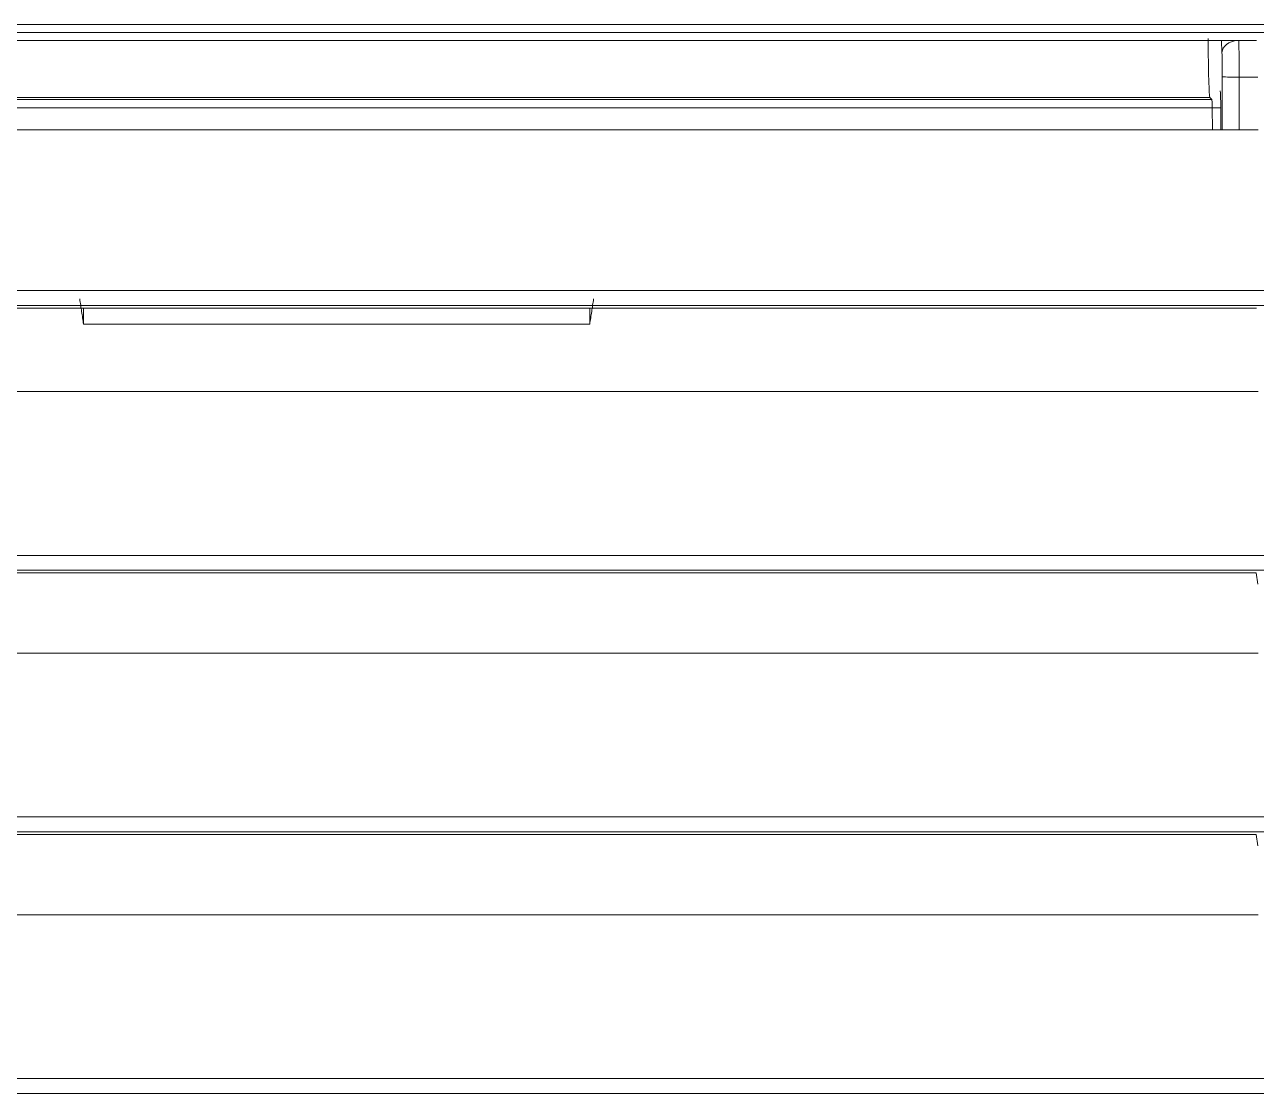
# Model space of a CAD drawing. Header units: inches. Extents: x 3778 to 56227, y -16914 to 35091.
# Drawn here: x 12265 to 12338.3, y 8156.3 to 8219.9 of the extents above; entities that cross this region are included whole.
import ezdxf

# ---------------------------------------------------------------- set-up
doc = ezdxf.new("R2010")
doc.units = ezdxf.units.IN
doc.header["$LTSCALE"] = 100
doc.header["$MEASUREMENT"] = 0
doc.layers.add('mark-B', color=2, linetype='Continuous', lineweight=20)
doc.layers.add('RC-LIGHT', color=7, linetype='Continuous')

# ---------------------------------------------------------------- blocks, each defined once
blk = doc.blocks.new('무풍1way 일반')
at = {"layer": 'mark-B'}
for p, q in [((-357.159, -182.009), (357.159, -182.009)), ((357.159, -182.892), (-357.159, -182.892)), ((204.956, -192.637), (308.238, -192.637)), ((205.056, -197.408), (204.972, -196.735)), ((-354.406, -197.573), (354.406, -197.573)), ((354.591, -197.408), (205.056, -197.408)), ((354.406, -198.456), (-354.406, -198.456)), ((204.956, -208.201), (308.238, -208.201)), ((205.056, -212.972), (204.972, -212.299)), ((-351.653, -213.137), (351.653, -213.137)), ((351.838, -212.972), (205.056, -212.972)), ((351.653, -214.02), (-351.653, -214.02)), ((204.956, -223.765), (308.238, -223.765)), ((244.723, -227.774), (244.723, -228.721)), ((274.847, -228.721), (274.847, -227.774)), ((-348.867, -228.887), (348.867, -228.887)), ((349.053, -228.721), (205.054, -228.721)), ((348.867, -229.771), (-348.867, -229.771)), ((204.956, -239.329), (308.238, -239.329)), ((206.075, -242.476), (206.075, -239.329)), ((206.075, -242.476), (206.075, -239.329)), ((207.079, -239.329), (207.079, -242.493)), ((207.079, -239.329), (207.079, -242.493)), ((207.172, -240.648), (207.171, -239.329)), ((207.172, -240.648), (207.171, -239.329)), ((207.673, -239.329), (207.674, -240.648)), ((207.673, -239.329), (207.674, -240.648)), ((207.172, -240.648), (207.674, -240.648)), ((207.172, -240.648), (207.674, -240.648)), ((207.674, -240.648), (333.849, -240.648)), ((207.674, -240.648), (333.849, -240.648)), ((333.849, -241.15), (207.708, -241.15)), ((207.708, -241.15), (207.814, -241.256)), ((333.849, -241.15), (207.708, -241.15)), ((207.708, -241.15), (207.814, -241.256)), ((207.814, -241.256), (333.546, -241.256)), ((207.814, -241.256), (333.546, -241.256)), ((204.967, -242.476), (206.075, -242.476)), ((204.967, -242.476), (206.075, -242.476)), ((207.1, -243.948), (207.125, -244.655)), ((207.1, -243.948), (207.125, -244.655)), ((437.6, -244.655), (205.043, -244.655)), ((-464.101, -245.122), (464.101, -245.122)), ((476.318, -245.597), (-476.318, -245.597))]:
    blk.add_line(p, q, dxfattribs=at)
for centre, major_axis, ratio, start_param, end_param in [((207.207, -240.648), (0.001, -1.004), 0.034921, 4.712368, 6.248257), ((207.207, -240.648), (0.001, -1.004), 0.034921, 4.712368, 6.248257), ((207.709, -240.648), (0.001, -0.502), 0.069841, 4.712303, 6.248193), ((207.709, -240.648), (0.001, -0.502), 0.069841, 4.712303, 6.248193), ((207.812, -244.768), (0.002, -3.514), 0.029932, 1.570781, 3.10667), ((207.812, -244.768), (0.002, -3.514), 0.029932, 1.570781, 3.10667), ((206.075, -242.493), (-1.004, 0), 0.017452, 3.176505, 4.712389), ((206.146, -242.528), (0.001, -3.012), 0.023281, 4.694926, 5.497778), ((206.075, -242.493), (-1.004, 0), 0.017452, 3.176505, 4.712389), ((206.146, -242.528), (0.001, -3.012), 0.023281, 4.694926, 5.497778), ((207.149, -242.528), (0.001, -2.008), 0.034921, 4.694914, 5.497766), ((207.149, -242.528), (0.001, -2.008), 0.034921, 4.694914, 5.497766), ((206.097, -243.948), (-1.003, -0.036), 0.706884, 1.625089, 3.092233), ((206.097, -243.948), (-1.003, -0.036), 0.706884, 1.625089, 3.092233)]:
    blk.add_ellipse(centre, major_axis=major_axis, ratio=ratio, start_param=start_param, end_param=end_param, dxfattribs=at)
for points in [[(244.723, -227.774), (244.495, -229.28)], [(274.847, -227.774), (244.723, -227.774)], [(275.076, -229.28), (274.847, -227.774)]]:
    blk.add_open_spline(points, degree=1, dxfattribs=at)

msp = doc.modelspace()

# ---------------------------------------------------------------- block references
at = {"layer": 'RC-LIGHT', "rotation": 180}
msp.add_blockref('무풍1way 일반', (12543.307, 7974.318), dxfattribs=at)

doc.saveas('drawing.dxf')
